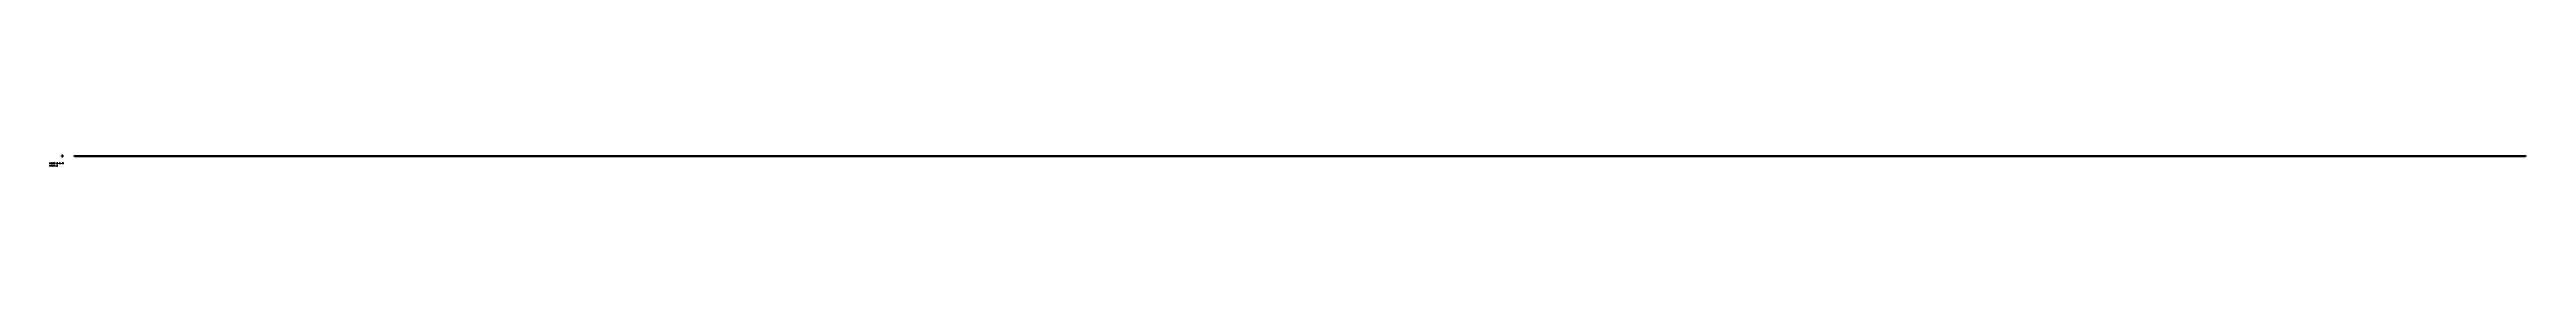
# Model space of a CAD drawing. Extents: x -26 to 5027, y -21 to 3.
import ezdxf

# ---------------------------------------------------------------- set-up
doc = ezdxf.new("R2010")
doc.units = 0
doc.linetypes.add('CENTER', pattern=[50.8, 31.75, -6.35, 6.35, -6.35])
doc.linetypes.add('DASHED', pattern=[19.05, 12.7, -6.35])
doc.layers.get('0').update_dxf_attribs({"linetype": 'CONTINUOUS'})
doc.layers.add('CENTER', color=1, linetype='CENTER')
doc.styles.get("Standard").update_dxf_attribs({"font": 'txt.shx', "height": 3, "bigfont": 'bigfont.shx'})

msp = doc.modelspace()

# ---------------------------------------------------------------- linework, layer by layer
at = {"color": 7, "linetype": 'CONTINUOUS'}
for p, q in [((24.6, -0.9), (24.6, 0.9)), ((24.6, 0.9), (5024.6, 0.9)), ((5024.6, 0.9), (5024.6, -0.9)), ((24.6, -0.9), (5024.6, -0.9))]:
    msp.add_line(p, q, dxfattribs=at)
at = {"color": 3, "linetype": 'DASHED'}
for p, q in [((24.6, 0.6), (5024.6, 0.6)), ((24.6, -0.6), (5024.6, -0.6))]:
    msp.add_line(p, q, dxfattribs=at)
at = {"color": 7, "linetype": 'CONTINUOUS'}
for radius in [0.9, 0.6]:
    msp.add_circle((0, 0), radius, dxfattribs=at)
at = {"layer": 'CENTER', "color": 1, "linetype": 'CENTER'}
for p, q in [((-2.9, 0), (2.9, 0)), ((0, -2.9), (0, 2.9)), ((22.6, 0), (5026.6, 0))]:
    msp.add_line(p, q, dxfattribs=at)

# ---------------------------------------------------------------- texts
at = {"color": 7, "linetype": 'CONTINUOUS'}
for s, p in [('MPUT1.8-5-B', (-26.6, -16.3)), ('MPUT1.8', (-26.6, -21.3))]:
    msp.add_text(s, height=3, dxfattribs=at).set_placement(p)

doc.saveas('drawing.dxf')
